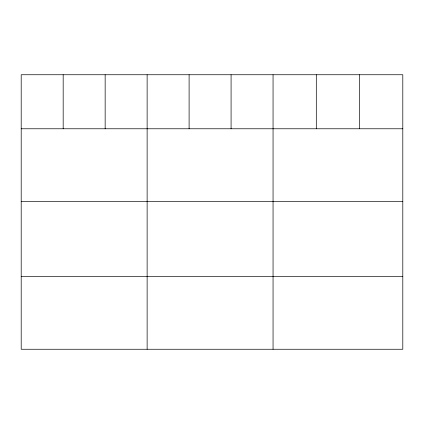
<?xml version="1.0" encoding="UTF-8"?>
<svg xmlns="http://www.w3.org/2000/svg" width="424" height="424" viewBox="0 0 424 424"><rect width="100%" height="100%" fill="white"/><g stroke="black" fill="none" stroke-linecap="round" stroke-linejoin="round"><path stroke-width="0.64" d="M402.8 128.774L402.8 349.259L21.2 349.259L21.2 74.741L402.8 74.741L402.8 128.774L21.2 128.774M21.2 201.538L402.8 201.538M21.2 276.501L402.8 276.501M359.552 74.741L359.552 128.774M316.304 74.741L316.304 128.774M273.056 74.741L273.056 349.259M231.08 74.741L231.08 128.774M189.104 74.741L189.104 128.774M147.128 74.741L147.128 349.259M105.152 74.741L105.152 128.774M63.176 74.741L63.176 128.774"/></g></svg>
